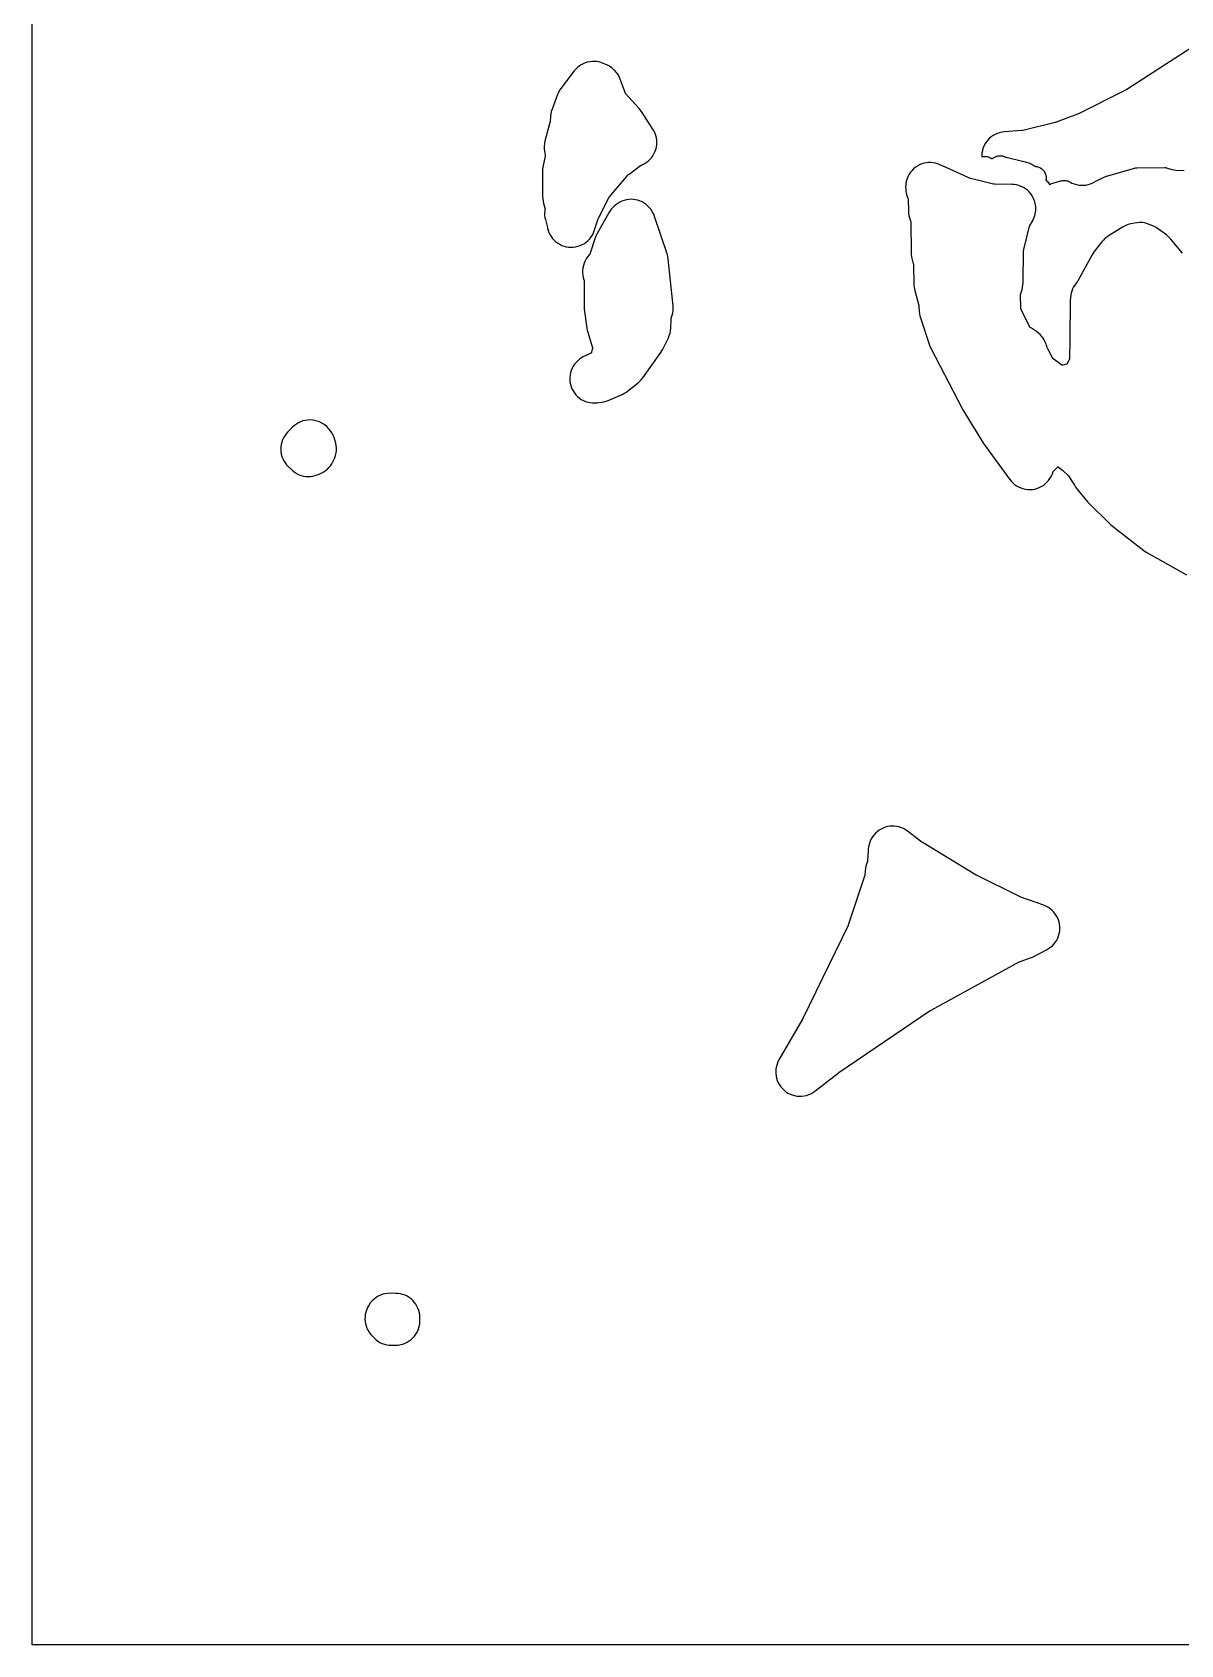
# Model space of a CAD drawing. Header units: millimetres. Extents: x 0 to 300, y 0 to 300.
# Drawn here: x 0 to 118.3, y 0 to 166 of the extents above; entities that cross this region are included whole.
import ezdxf

# ---------------------------------------------------------------- set-up
doc = ezdxf.new("R2010")
doc.units = ezdxf.units.MM
doc.layers.add('CUT', color=7, linetype='CONTINUOUS')

msp = doc.modelspace()

# ---------------------------------------------------------------- linework, layer by layer
at = {"layer": 'CUT'}
for points in [[(0.0614, 0), (0.0029, 0.0029), (0, 0.0614), (0, 299.9386), (0.0029, 299.9971), (0.0614, 300), (299.8976, 300), (299.9561, 299.9971), (299.9589, 299.9386), (299.9589, 0.0614), (299.9561, 0.0029), (299.8976, 0)], [(53.0666, 145.8348), (53.1119, 145.6579), (53.1944, 145.4303), (53.2985, 145.2118), (53.4232, 145.0043), (53.5674, 144.8099), (53.7298, 144.6304), (53.9087, 144.4674), (54.1026, 144.3225), (54.3095, 144.1969), (54.5277, 144.092), (54.7549, 144.0087), (54.9892, 143.9478), (55.2282, 143.9098), (55.4698, 143.895), (55.7117, 143.9038), (55.9516, 143.9358), (56.1873, 143.9909), (56.4166, 144.0686), (56.6373, 144.1681), (56.8473, 144.2884), (57.0447, 144.4285), (57.2276, 144.587), (57.3943, 144.7624), (57.5433, 144.9532), (57.6732, 145.1575), (57.7826, 145.3734), (57.8707, 145.5988), (58.2788, 146.8136), (58.3085, 146.8927), (58.3438, 146.9696), (59.3571, 148.9841), (59.3679, 149.0041), (59.4225, 149.086), (59.4368, 149.1038), (61.3595, 151.3462), (61.3736, 151.3618), (61.4402, 151.4239), (61.4568, 151.4369), (62.6293, 152.3055), (62.6471, 152.3179), (62.7282, 152.3646), (62.7478, 152.3737), (62.7967, 152.3947), (63.0135, 152.5009), (63.2191, 152.6274), (63.4115, 152.7732), (63.589, 152.9368), (63.7498, 153.1168), (63.8926, 153.3115), (64.0159, 153.5191), (64.1186, 153.7376), (64.1998, 153.9649), (64.2586, 154.199), (64.2946, 154.4378), (64.3074, 154.6788), (64.2969, 154.92), (64.2632, 155.159), (64.2065, 155.3937), (64.1276, 155.6218), (64.0269, 155.8413), (63.9056, 156.05), (62.7202, 157.8797), (62.6077, 158.0394), (62.4831, 158.1897), (61.0973, 159.7347), (61.0857, 159.7482), (61.063, 159.7789), (61.0466, 159.8133), (61.04, 159.8298), (60.5289, 161.2204), (60.421, 161.4709), (60.2864, 161.7081), (60.1269, 161.9292), (59.9442, 162.1316), (59.9296, 162.1461), (59.7578, 162.3016), (59.5723, 162.4406), (59.3747, 162.5617), (59.1668, 162.6641), (58.7929, 162.8271), (58.571, 162.9115), (58.3421, 162.9745), (58.1083, 163.0155), (57.8716, 163.0342), (57.6342, 163.0303), (57.3983, 163.0039), (57.1659, 162.9552), (56.9392, 162.8848), (56.7202, 162.7931), (56.5109, 162.6811), (56.3132, 162.5497), (56.1288, 162.4002), (55.9594, 162.2338), (55.8066, 162.0522), (54.4381, 160.2591), (54.2994, 160.0578), (54.1811, 159.8439), (54.0843, 159.6195), (53.5189, 158.1106), (53.4453, 157.881), (53.3942, 157.6454), (53.366, 157.4059), (53.3283, 156.8615), (53.3266, 156.843), (53.3132, 156.764), (53.3087, 156.7459), (52.7874, 154.8362), (52.7309, 154.5748), (52.7026, 154.3089), (52.7028, 154.0415), (52.7317, 153.7757), (52.798, 153.3686), (52.7988, 153.3632), (52.8026, 153.3143), (52.7997, 153.2852), (52.7957, 153.2608), (52.5808, 152.1354), (52.547, 151.896), (52.5365, 151.6545), (52.5489, 149.1053), (52.5615, 148.8659), (52.597, 148.6289), (52.6551, 148.3963), (52.7875, 147.9568), (52.7923, 147.9393), (52.7999, 147.901), (52.7961, 147.8622), (52.7879, 147.8143), (52.7891, 147.8141), (52.7621, 147.634), (52.7489, 147.4096), (52.7558, 147.185), (52.7829, 146.9618), (52.83, 146.742), (53.0419, 145.9321), (53.0647, 145.8344)], [(55.495, 131.2155), (55.4229, 130.9824), (55.3738, 130.7435), (55.3483, 130.5009), (55.3466, 130.2569), (55.3686, 130.014), (55.4142, 129.7743), (55.483, 129.5402), (55.5742, 129.314), (55.6871, 129.0977), (55.8205, 128.8935), (55.9731, 128.7032), (56.1436, 128.5287), (56.3303, 128.3717), (56.5314, 128.2336), (56.745, 128.1157), (56.969, 128.0193), (57.2015, 127.9451), (57.44, 127.8939), (57.6824, 127.8662), (57.9263, 127.8623), (58.1694, 127.8822), (58.628, 127.9423), (58.8553, 127.9829), (59.0779, 128.0442), (59.2939, 128.1259), (60.729, 128.7454), (60.9255, 128.8406), (61.1129, 128.9526), (61.2898, 129.0804), (62.3711, 129.9363), (62.5483, 130.0907), (62.7103, 130.261), (62.8555, 130.4458), (64.7193, 133.0616), (64.8315, 133.2335), (64.9291, 133.4141), (65.4945, 134.5703), (65.5959, 134.808), (65.6722, 135.0549), (65.7226, 135.3083), (65.7466, 135.5656), (65.7859, 136.5206), (65.7873, 136.5418), (65.7939, 136.5852), (65.805, 136.6278), (65.812, 136.6478), (65.8304, 136.6962), (65.9034, 136.9188), (65.9551, 137.1473), (65.9853, 137.3796), (65.9936, 137.6138), (65.9799, 137.8477), (65.4695, 142.6809), (65.4272, 142.9449), (65.357, 143.2029), (64.079, 147.0701), (63.9892, 147.3021), (63.8769, 147.5241), (63.743, 147.7339), (63.7103, 147.7799), (63.5619, 147.9688), (63.396, 148.1426), (63.2143, 148.2996), (63.0183, 148.4385), (62.8099, 148.5579), (62.591, 148.6568), (62.3636, 148.7342), (62.1298, 148.7895), (61.8918, 148.822), (61.6518, 148.8316), (61.412, 148.818), (61.1746, 148.7816), (60.9418, 148.7225), (60.7157, 148.6413), (60.4985, 148.5388), (60.2921, 148.416), (60.0984, 148.2739), (59.9193, 148.1138), (59.7791, 147.9759), (59.6216, 147.8059), (59.4805, 147.622), (59.357, 147.4259), (58.1553, 145.3044), (58.0472, 145.0902), (57.9602, 144.8666), (57.4708, 143.4065), (57.4699, 143.4038), (57.4298, 143.2722), (57.4131, 143.2113), (57.4136, 143.2112), (57.4092, 143.1975), (57.3979, 143.1554), (57.347, 143.1013), (57.1857, 142.912), (57.044, 142.7076), (56.9233, 142.4902), (56.8248, 142.2618), (56.7495, 142.0248), (56.6981, 141.7814), (56.6711, 141.5342), (56.6689, 141.2855), (56.6914, 141.0378), (56.7383, 140.7936), (56.8093, 140.5552), (56.8404, 140.4672), (56.8429, 140.4057), (56.8423, 140.3341), (56.8419, 140.3284), (56.8203, 137.863), (56.8424, 137.509), (56.8424, 137.5089), (57.1009, 135.5807), (57.1384, 135.3697), (57.1939, 135.1627), (57.6677, 133.6564), (57.6731, 133.6377), (57.6813, 133.5985), (57.6777, 133.5586), (57.6745, 133.5394), (57.5876, 133.0842), (57.5834, 133.0648), (57.5718, 133.026), (57.5376, 133.0043), (57.5201, 132.9949), (56.7345, 132.6008), (56.7353, 132.5994), (56.562, 132.507), (56.359, 132.3718), (56.17, 132.2175), (55.9971, 132.0454), (55.8417, 131.8574), (55.7054, 131.655), (55.5895, 131.4404)], [(25.5875, 123.0906), (25.602, 122.8442), (25.6408, 122.6004), (25.7035, 122.3617), (25.7894, 122.1303), (25.8977, 121.9085), (26.0274, 121.6984), (26.1771, 121.5022), (26.3454, 121.3217), (26.6807, 120.996), (26.8606, 120.8373), (27.0549, 120.6965), (27.2618, 120.5751), (27.4794, 120.474), (27.7057, 120.3943), (27.9386, 120.3366), (28.1759, 120.3015), (28.4155, 120.2893), (28.4489, 120.2892), (28.6741, 120.2987), (28.8976, 120.3285), (29.1174, 120.3783), (29.3319, 120.4477), (29.5393, 120.5361), (29.8028, 120.6628), (30.0085, 120.7738), (30.2029, 120.9036), (30.3844, 121.051), (30.5513, 121.2146), (30.7022, 121.3932), (30.8358, 121.5851), (30.9509, 121.7886), (31.0544, 121.9935), (31.1576, 122.2265), (31.2365, 122.4688), (31.2903, 122.7179), (31.3185, 122.9711), (31.3208, 123.226), (31.2971, 123.4797), (31.2477, 123.7297), (31.1601, 124.0784), (31.0907, 124.3078), (30.9996, 124.5295), (30.8877, 124.7414), (30.756, 124.9417), (30.6909, 125.031), (30.517, 125.244), (30.3208, 125.4366), (30.1046, 125.6065), (30.0199, 125.6658), (29.8081, 125.7989), (29.5841, 125.9101), (29.3501, 125.9984), (29.1084, 126.0629), (28.8615, 126.1029), (28.6118, 126.118), (28.3618, 126.1081), (28.1141, 126.0733), (27.8712, 126.0139), (27.6353, 125.9305), (27.409, 125.824), (27.1945, 125.6954), (26.9939, 125.5459), (26.8092, 125.3772), (26.3109, 124.874), (26.1461, 124.6902), (26.0002, 124.4911), (25.8747, 124.2786), (25.7707, 124.0547), (25.6893, 123.8217), (25.6313, 123.5817), (25.5972, 123.3373)], [(76.64, 58.3276), (76.7156, 58.0938), (76.8138, 57.8685), (76.9337, 57.654), (77.074, 57.4523), (77.2334, 57.2654), (77.4105, 57.095), (77.6034, 56.9428), (77.8103, 56.8102), (78.0292, 56.6987), (78.258, 56.6091), (78.4945, 56.5425), (78.7364, 56.4993), (78.9814, 56.4802), (79.227, 56.4851), (79.471, 56.5142), (79.711, 56.5671), (79.9446, 56.6433), (80.1696, 56.742), (80.3838, 56.8624), (80.5852, 57.0032), (82.9949, 58.8709), (83.0253, 58.8938), (83.0565, 58.9156), (92.4681, 65.2933), (92.5156, 65.3239), (92.5646, 65.3522), (101.6298, 70.3119), (101.6345, 70.3143), (101.7075, 70.3471), (101.7245, 70.3535), (102.6648, 70.6805), (102.9752, 70.8126), (104.4417, 71.5571), (104.6526, 71.6774), (104.8509, 71.8177), (105.0346, 71.9765), (105.2021, 72.1523), (105.3517, 72.3436), (105.4821, 72.5485), (105.5919, 72.7651), (105.6802, 72.9913), (105.7462, 73.2251), (105.7891, 73.4641), (105.8087, 73.7061), (105.8047, 73.9489), (105.7771, 74.1902), (105.7263, 74.4277), (105.6527, 74.6591), (105.5569, 74.8823), (105.44, 75.0951), (105.3029, 75.2956), (105.1471, 75.4819), (104.9739, 75.6521), (104.785, 75.8048), (104.5822, 75.9383), (104.3674, 76.0516), (104.1426, 76.1435), (101.7969, 76.9722), (101.7293, 76.9984), (101.6634, 77.0287), (97.2854, 79.2045), (97.2418, 79.2272), (97.1993, 79.2518), (91.7169, 82.5654), (91.6626, 82.6003), (91.6102, 82.6381), (90.1121, 83.7816), (89.9142, 83.9182), (89.7041, 84.0351), (89.4837, 84.1312), (89.255, 84.2058), (89.0203, 84.258), (88.7817, 84.2875), (88.5413, 84.2938), (88.3014, 84.2771), (88.0642, 84.2374), (87.832, 84.1751), (87.6068, 84.0907), (87.3908, 83.9851), (87.1859, 83.8593), (86.994, 83.7143), (86.8169, 83.5516), (86.6563, 83.3726), (86.5137, 83.1791), (86.3903, 82.9727), (86.2873, 82.7554), (86.2056, 82.5292), (86.1608, 82.3835), (86.106, 82.1728), (86.0696, 81.9582), (86.0521, 81.7413), (86.0139, 80.7118), (86.0128, 80.6934), (86.0075, 80.6542), (85.9946, 80.6169), (85.9873, 80.6), (85.9794, 80.5826), (85.8947, 80.3736), (85.8292, 80.1577), (85.7835, 79.9368), (85.7578, 79.7127), (85.7263, 79.2565), (85.7259, 79.2513), (85.7184, 79.2016), (85.7122, 79.1763), (85.7054, 79.154), (84.052, 74.206), (84.0251, 74.1335), (83.9936, 74.0629), (79.3442, 64.4949), (79.3251, 64.4574), (79.3048, 64.4205), (76.8877, 60.2277), (76.7756, 60.009), (76.6855, 59.7804), (76.6183, 59.5441), (76.5746, 59.3023), (76.5549, 59.0574), (76.5592, 58.8117), (76.5877, 58.5677)], [(35.0046, 35.4206), (34.8372, 35.2269), (34.6904, 35.017), (34.5659, 34.7932), (34.5124, 34.6844), (34.4179, 34.4664), (34.3445, 34.2403), (34.2929, 34.0082), (34.2636, 33.7724), (34.2568, 33.5348), (34.2726, 33.2976), (34.3108, 33.063), (34.3712, 32.8331), (34.4531, 32.61), (34.5559, 32.3956), (34.6785, 32.192), (34.7208, 32.1289), (34.86, 31.9405), (35.0162, 31.7661), (35.1933, 31.586), (35.3795, 31.4149), (35.5821, 31.2635), (35.7989, 31.1333), (36.0277, 31.0257), (36.2662, 30.9417), (36.512, 30.8823), (36.7625, 30.8481), (37.0153, 30.8393), (37.4488, 30.8461), (37.6925, 30.8619), (37.9335, 30.9014), (38.1695, 30.9642), (38.3983, 31.0497), (38.6176, 31.1572), (38.8253, 31.2855), (39.0196, 31.4335), (39.1985, 31.5997), (39.3603, 31.7826), (39.5035, 31.9804), (39.6267, 32.1913), (39.7288, 32.4131), (39.8087, 32.6439), (39.8658, 32.8813), (39.8994, 33.1232), (39.9092, 33.3672), (39.9063, 33.7045), (39.8925, 33.9461), (39.8555, 34.1852), (39.7955, 34.4196), (39.7131, 34.6471), (39.6091, 34.8656), (39.4845, 35.0729), (39.3404, 35.2673), (39.1782, 35.4469), (38.9994, 35.6099), (38.8057, 35.7548), (38.5989, 35.8804), (38.3809, 35.9854), (38.1538, 36.0688), (37.9197, 36.1299), (37.6808, 36.168), (37.4393, 36.1829), (36.8426, 36.1908), (36.5867, 36.181), (36.3331, 36.1451), (36.0845, 36.0835), (35.8436, 35.9967), (35.6127, 35.8858), (35.3945, 35.7518), (35.1911, 35.5962)]]:
    msp.add_lwpolyline(points, close=True, dxfattribs=at)
for points in [[(119.2831, 164.4047), (112.6864, 160.1308), (112.6298, 160.0963), (112.5714, 160.0651), (107.7417, 157.6495), (107.6851, 157.6231), (107.6272, 157.5996), (105.4407, 156.7793), (105.3755, 156.757), (105.3091, 156.7384), (102.0023, 155.9178), (101.9971, 155.9166), (101.9165, 155.9034), (101.898, 155.9016), (100.0748, 155.7665), (99.8327, 155.7367), (99.5947, 155.6834), (99.363, 155.6071), (99.1398, 155.5087), (98.9273, 155.3889), (98.7275, 155.249), (98.5422, 155.0903), (98.3733, 154.9144), (98.2224, 154.7227), (98.0909, 154.5173), (97.98, 154.3001), (97.8908, 154.0731), (97.8241, 153.8384), (97.7806, 153.5984), (97.7607, 153.3553), (97.7631, 153.2073), (97.8553, 153.2297), (97.9701, 153.2461), (98.0859, 153.2513), (98.2017, 153.2453), (98.3164, 153.2281), (98.4289, 153.2), (98.5381, 153.1611), (98.6431, 153.1119), (98.7429, 153.0528), (98.8308, 152.9884), (98.9081, 153.0571), (99.0017, 153.1253), (99.1015, 153.1843), (99.2066, 153.2333), (99.3158, 153.2719), (99.4283, 153.2999), (99.5429, 153.3168), (99.6587, 153.3226), (99.7744, 153.3173), (99.8891, 153.3008), (100.0017, 153.2733), (100.1111, 153.235), (100.2163, 153.1864), (100.2187, 153.1852), (100.2275, 153.1816), (100.2929, 153.1624), (101.9615, 152.7592), (102.0607, 152.7393), (102.0814, 152.736), (102.1397, 152.7251), (102.2558, 152.7005), (102.3706, 152.6703), (102.4837, 152.6343), (102.5948, 152.5929), (102.7038, 152.5459), (102.8104, 152.4937), (102.9142, 152.4362), (103.0151, 152.3737), (103.1127, 152.3063), (103.1982, 152.2472), (103.2061, 152.2429), (103.2151, 152.2391), (103.2244, 152.2362), (103.2339, 152.2342), (103.2908, 152.2284), (103.3079, 152.2276), (103.4224, 152.2108), (103.5348, 152.1831), (103.644, 152.1447), (103.749, 152.0959), (103.8488, 152.0372), (103.9425, 151.9692), (104.0292, 151.8925), (104.1081, 151.8078), (104.1784, 151.7159), (104.2396, 151.6176), (104.291, 151.5139), (104.3322, 151.4057), (104.3628, 151.294), (104.3825, 151.18), (104.3911, 151.0645), (104.3885, 150.9488), (104.3748, 150.8338), (104.3691, 150.8077), (104.3927, 150.7902), (104.4803, 150.7113), (104.5597, 150.6241), (104.6302, 150.5295), (104.6911, 150.4285), (104.7401, 150.3255), (104.7665, 150.3437), (104.8321, 150.3938), (104.8905, 150.4152), (105.8858, 150.7249), (105.944, 150.7414), (105.9636, 150.7465), (106.0789, 150.7703), (106.1905, 150.7821), (106.3026, 150.7827), (106.4142, 150.7723), (106.5243, 150.7509), (106.6318, 150.7188), (106.7355, 150.6762), (106.8941, 150.5919), (106.8943, 150.5923), (107.0501, 150.5095), (107.2783, 150.4157), (107.5148, 150.3448), (107.757, 150.2977), (108.0027, 150.2746), (108.2495, 150.2759), (108.495, 150.3015), (108.7367, 150.3512), (108.9724, 150.4245), (109.1997, 150.5206), (109.4164, 150.6387), (109.4383, 150.6521), (109.4583, 150.6628), (110.4901, 151.1848), (110.5073, 151.193), (110.5836, 151.2224), (110.6018, 151.2278), (113.6397, 152.0579), (113.6448, 152.0592), (113.6944, 152.0685), (113.7204, 152.0711), (113.7439, 152.0719), (116.625, 152.1067), (116.6449, 152.1064), (116.6876, 152.1024), (116.7296, 152.0938), (116.7487, 152.0883), (117.1457, 151.9628), (117.3525, 151.907), (117.5633, 151.8691), (117.7766, 151.8494), (118.5908, 151.8093)], [(118.4398, 143.2828), (117.2085, 144.7554), (117.0059, 144.9705), (116.7793, 145.1602), (115.9594, 145.768), (115.7092, 145.9312), (115.4413, 146.0634), (115.0065, 146.2466), (114.7666, 146.3335), (114.5191, 146.3956), (114.2666, 146.432), (114.0116, 146.4426), (113.7569, 146.4271), (113.5051, 146.3857), (113.1066, 146.2991), (112.8403, 146.2257), (112.5838, 146.1233), (112.3401, 145.9932), (110.8178, 145.0692), (110.6284, 144.942), (110.4514, 144.7982), (110.2882, 144.6388), (110.1402, 144.4652), (109.3526, 143.4506), (109.237, 143.2888), (109.1346, 143.1183), (107.6683, 140.4408), (107.6588, 140.4244), (107.6148, 140.3595), (107.6031, 140.3447), (107.4699, 140.1837), (107.3326, 140.0016), (107.2125, 139.8077), (107.1105, 139.6037), (107.0276, 139.3913), (106.9644, 139.1721), (106.9214, 138.9482), (106.8897, 138.7294), (106.8639, 138.3965), (106.8229, 134.436), (106.8228, 134.4337), (106.8022, 132.4346), (106.8016, 132.4164), (106.7977, 132.379), (106.7837, 132.344), (106.7761, 132.328), (106.5624, 131.9091), (106.5536, 131.8928), (106.5332, 131.8607), (106.4974, 131.8481), (106.4794, 131.8432), (106.1031, 131.7498), (106.0847, 131.7457), (106.0466, 131.7401), (106.0134, 131.7595), (105.9979, 131.7701), (105.5881, 132.0654), (105.1137, 132.4072), (105.0985, 132.4187), (105.069, 132.4446), (105.0481, 132.4779), (105.0392, 132.4948), (104.6995, 133.1755), (104.4735, 133.6283), (104.4655, 133.6455), (104.4514, 133.6821), (104.4193, 133.7972), (104.417, 133.7966), (104.384, 133.9156), (104.2999, 134.1357), (104.1955, 134.3468), (104.0717, 134.5472), (103.9296, 134.7351), (103.7704, 134.9087), (103.5956, 135.0666), (103.4067, 135.2074), (102.875, 135.5659), (102.7585, 135.6444), (102.7418, 135.6564), (102.7093, 135.6836), (102.6868, 135.7195), (102.6773, 135.7378), (101.8301, 137.4704), (101.8213, 137.4897), (101.8065, 137.5306), (101.8007, 137.5738), (101.7996, 137.5949), (101.7622, 138.9944), (101.7622, 139.016), (101.7659, 139.0603), (101.7743, 139.104), (101.7801, 139.1247), (101.9134, 139.5562), (101.9723, 139.7847), (102.0094, 140.0177), (102.0244, 140.2532), (102.0779, 143.5307), (102.079, 143.5532), (102.0911, 143.6458), (102.0959, 143.6678), (102.6943, 146.0761), (102.6994, 146.0946), (102.7126, 146.132), (102.7294, 146.168), (102.7388, 146.1848), (102.9835, 146.5985), (103.0995, 146.819), (103.193, 147.05), (103.263, 147.2892), (103.3089, 147.5341), (103.3242, 147.7123), (103.3302, 147.7824), (103.3266, 148.0316), (103.2982, 148.2792), (103.2454, 148.5227), (103.2213, 148.5969), (103.1685, 148.7598), (103.0684, 148.988), (102.9461, 149.2051), (102.8028, 149.409), (102.6399, 149.5976), (102.4591, 149.769), (102.2621, 149.9216), (102.0508, 150.0538), (101.8275, 150.1644), (101.5942, 150.2521), (101.3534, 150.3162), (101.1074, 150.356), (100.8587, 150.3711), (99.0949, 150.3901), (99.0725, 150.3909), (98.9802, 150.4024), (98.9582, 150.4071), (97.7535, 150.6982), (96.6, 150.9769), (96.5818, 150.9818), (96.5079, 151.0072), (96.4906, 151.0146), (95.9851, 151.2446), (94.0955, 152.104), (93.4615, 152.3924), (93.237, 152.4817), (93.005, 152.5489), (92.7676, 152.5934), (92.5271, 152.6147), (92.2856, 152.6128), (92.0454, 152.5876), (91.8087, 152.5393), (91.5778, 152.4684), (91.3549, 152.3755), (91.1419, 152.2616), (90.9409, 152.1276), (90.7538, 151.9749), (90.5823, 151.8048), (90.428, 151.619), (90.2924, 151.4192), (90.1767, 151.2072), (90.082, 150.985), (90.0091, 150.7547), (89.9589, 150.5185), (89.9316, 150.2785), (89.9276, 150.037), (89.9317, 149.9086), (89.9493, 149.6825), (89.9872, 149.4589), (90.0452, 149.2397), (90.1229, 149.0266), (90.1533, 148.9536), (90.1595, 148.9376), (90.1706, 148.9022), (90.175, 148.8658), (90.1759, 148.8484), (90.2095, 147.6386), (90.228, 147.3969), (90.2698, 147.1582), (90.3346, 146.9246), (90.4354, 146.6191), (90.4409, 146.6007), (90.4498, 146.5602), (90.4545, 146.519), (90.4552, 146.4997), (90.4893, 143.3535), (90.5005, 143.1427), (90.5294, 142.9335), (90.5759, 142.7275), (90.7174, 142.2047), (90.7227, 142.1825), (90.7367, 142.0845), (90.7379, 142.0616), (90.7786, 140.0386), (90.8021, 139.7432), (90.8604, 139.4526), (91.2692, 137.8996), (91.2735, 137.8815), (91.2861, 137.8024), (91.2877, 137.7839), (91.3188, 137.2666), (91.3413, 137.0499), (91.3826, 136.8361), (91.4423, 136.6267), (92.3842, 133.7982), (92.4548, 133.6115), (92.54, 133.431), (95.7427, 127.297), (95.8317, 127.1405), (97.9539, 123.7036), (98.0638, 123.5404), (100.6371, 120.0252), (100.6438, 120.0156), (100.6471, 120.0109), (100.7964, 119.8184), (100.9636, 119.6413), (101.1473, 119.4814), (101.3457, 119.3401), (101.5569, 119.2188), (101.7789, 119.1186), (102.0096, 119.0405), (102.2468, 118.9852), (102.4883, 118.9532), (102.7317, 118.9449), (102.9748, 118.9603), (103.2152, 118.9993), (103.4507, 119.0616), (103.679, 119.1464), (103.898, 119.2531), (104.1056, 119.3805), (104.2997, 119.5276), (104.4787, 119.6928), (104.6407, 119.8747), (104.7842, 120.0715), (104.908, 120.2813), (105.0107, 120.5021), (105.0743, 120.6832), (105.0982, 120.7432), (105.1054, 120.7581), (105.1148, 120.7767), (105.1263, 120.7892), (105.5717, 121.2537), (105.6223, 121.2775), (105.6388, 121.2848), (105.6429, 121.2862), (105.6534, 121.2792), (105.6676, 121.2682), (106.0776, 120.9317), (106.6911, 120.3658), (107.1108, 119.7002), (107.2541, 119.4963), (107.261, 119.4882), (107.3141, 119.3926), (107.4308, 119.2027), (107.5641, 119.0239), (108.666, 117.675), (108.8431, 117.4802), (110.8344, 115.5083), (111.0581, 115.3117), (114.4533, 112.6696), (114.6029, 112.5619), (114.76, 112.4654), (118.8308, 110.1681)]]:
    msp.add_lwpolyline(points, dxfattribs=at)

doc.saveas('drawing.dxf')
